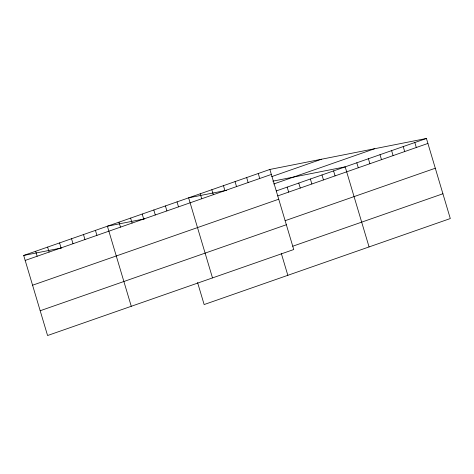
<?xml version="1.0" encoding="UTF-8"?>
<svg xmlns="http://www.w3.org/2000/svg" width="474" height="474" viewBox="0 0 474 474"><rect width="100%" height="100%" fill="white"/><g stroke="black" fill="none" stroke-linecap="round" stroke-linejoin="round"><path stroke-width="0.71" d="M269.86 169.449L293.738 249.531L47.572 335.527L23.7 255.45L269.86 169.449L426.428 138.473L450.3 218.55L204.14 304.551L197.569 282.522M25.187 260.427L271.347 174.432M271.697 176.636L321.526 159.228M273.729 183.989L374.762 148.694M276.247 190.939L426.428 138.473M277.734 195.916L427.909 143.45M32.576 285.212L278.736 199.216M285.117 220.7L435.298 168.234M40.183 310.748L286.349 224.747M292.731 246.231L442.912 193.765M226.661 190.305L188.628 197.83L212.5 277.912M272.787 181.175L345.191 166.848L369.068 246.93M144.712 218.828L107.397 226.211L131.268 306.293M23.7 255.45L61.733 247.926M414.821 142.526L416.308 147.503M403.22 146.579L404.701 151.562M391.613 150.631L393.1 155.614M380.006 154.69L381.493 159.667M368.405 158.743L369.886 163.72M356.798 162.795L358.285 167.778M333.589 170.907L335.071 175.884M321.982 174.959L323.469 179.936M310.381 179.012L311.862 183.995M298.774 183.065L300.261 188.048M287.167 187.123L288.654 192.1M258.259 173.508L259.74 178.485M281.266 253.282L287.831 275.311M246.652 177.56L248.139 182.537M235.051 181.613L236.532 186.596M223.444 185.666L224.931 190.649M211.837 189.724L213.324 194.701M200.235 193.777L201.717 198.754M177.027 201.883L178.508 206.865M165.42 205.941L166.901 210.918M153.813 209.994L155.3 214.971M142.212 214.047L143.693 219.029M130.605 218.099L132.092 223.082M118.998 222.158L120.485 227.135M95.44 230.388L96.921 235.365M83.483 234.565L84.965 239.542M71.527 238.742L73.008 243.719M59.57 242.919L61.051 247.896M47.613 247.096L49.1 252.073M35.657 251.273L37.144 256.25"/></g></svg>
